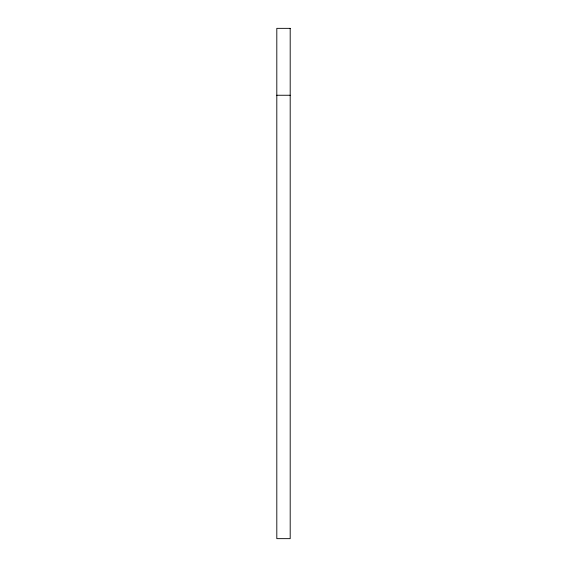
<?xml version="1.0" encoding="UTF-8"?>
<svg xmlns="http://www.w3.org/2000/svg" width="567" height="567" viewBox="0 0 567 567"><rect width="100%" height="100%" fill="white"/><g stroke="black" fill="none" stroke-linecap="round" stroke-linejoin="round"><path stroke-width="0.85" d="M276.809 95.249L290.191 95.249M290.191 28.35L276.809 28.35L276.809 538.65L290.191 538.65L290.191 28.35"/></g></svg>
